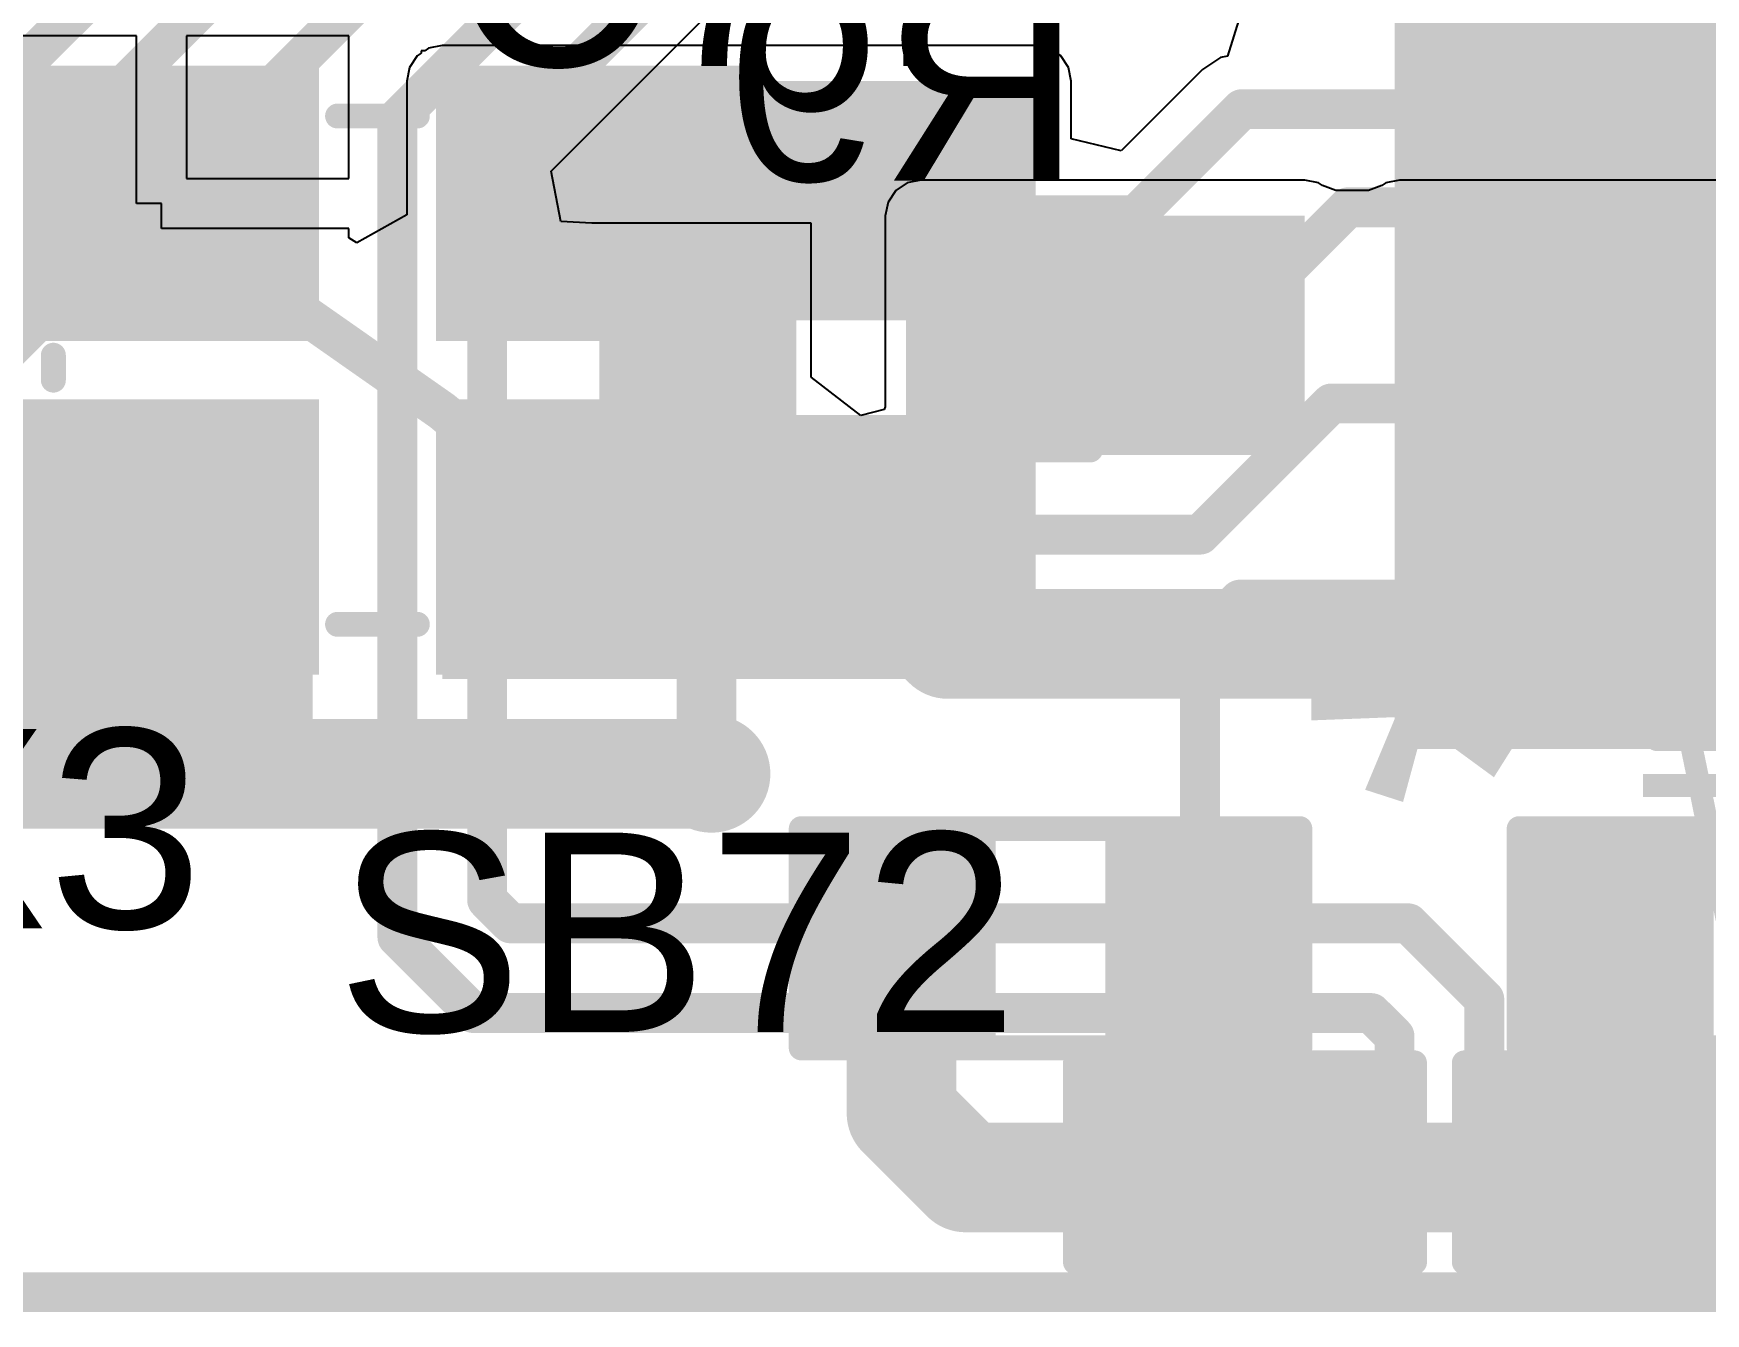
# Model space of a CAD drawing. Header units: millimetres. Extents: x -0.71 to 2.98, y -0.65 to 2.9.
# Drawn here: x 1.567 to 1.9024, y -0.0253 to 0.2316 of the extents above; entities that cross this region are included whole.
import ezdxf

# ---------------------------------------------------------------- set-up
doc = ezdxf.new("R2010")
doc.units = ezdxf.units.MM
doc.header["$MEASUREMENT"] = 0
for name, color, linetype in [('BottomLayer', 5, 'Continuous'), ('BottomOverlay', 54, 'Continuous'), ('BottomPaste', 16, 'Continuous'), ('BottomSolder', 6, 'Continuous'), ('Mechanical2', 216, 'Continuous'), ('TopLayer', 1, 'Continuous'), ('TopOverlay', 2, 'Continuous'), ('TopPaste', 8, 'Continuous'), ('TopSolder', 216, 'Continuous'), ('ViaHoleLayer', 16, 'Continuous')]:
    doc.layers.add(name, color=color, linetype=linetype)
doc.styles.add('Arial', font='', dxfattribs={"height": 0.2})
doc.styles.get('Arial').set_extended_font_data('Arial')

# ---------------------------------------------------------------- blocks, each defined once
blk = doc.blocks.new('CAP_0805_B_19')
at = {"layer": 'BottomLayer'}
for points in [[(-0.06, 0.03), (-0.02, 0.03), (-0.02, -0.03), (-0.06, -0.03)], [(0.02, 0.03), (0.06, 0.03), (0.06, -0.03), (0.02, -0.03)]]:
    blk.add_hatch(color=5, dxfattribs=at).paths.add_polyline_path(points)
at = {"layer": 'BottomPaste'}
for points in [[(-0.06, 0.03), (-0.02, 0.03), (-0.02, -0.03), (-0.06, -0.03)], [(0.02, 0.03), (0.06, 0.03), (0.06, -0.03), (0.02, -0.03)]]:
    blk.add_hatch(color=16, dxfattribs=at).paths.add_polyline_path(points)
at = {"layer": 'BottomSolder'}
for points in [[(-0.06276, 0.03276), (-0.01724, 0.03276), (-0.01724, -0.03276), (-0.06276, -0.03276)], [(0.01724, 0.03276), (0.06276, 0.03276), (0.06276, -0.03276), (0.01724, -0.03276)]]:
    blk.add_hatch(color=6, dxfattribs=at).paths.add_polyline_path(points)
at = {"layer": 'BottomOverlay', "const_width": 0.005}
for points in [[(-0.064, -0.034), (-0.064, 0.034)], [(-0.024, 0.034), (-0.064, 0.034)], [(0.064, 0.034), (0.024, 0.034)], [(0.064, -0.034), (0.064, 0.034)], [(-0.024, -0.034), (-0.064, -0.034)], [(0.064, -0.034), (0.024, -0.034)]]:
    blk.add_lwpolyline(points, dxfattribs=at)
at = {"layer": 'BottomOverlay', "const_width": 0.0025}
for points in [[(-0.06525, 0.034, 1), (-0.06275, 0.034, 1)], [(-0.06525, 0.034, 1), (-0.06275, 0.034, 1)], [(-0.02525, 0.034, 1), (-0.02275, 0.034, 1)], [(0.02275, 0.034, 1), (0.02525, 0.034, 1)], [(0.06275, 0.034, 1), (0.06525, 0.034, 1)], [(0.06275, 0.034, 1), (0.06525, 0.034, 1)], [(-0.06525, -0.034, 1), (-0.06275, -0.034, 1)], [(-0.06525, -0.034, 1), (-0.06275, -0.034, 1)], [(-0.02525, -0.034, 1), (-0.02275, -0.034, 1)], [(0.02275, -0.034, 1), (0.02525, -0.034, 1)], [(0.06275, -0.034, 1), (0.06525, -0.034, 1)], [(0.06275, -0.034, 1), (0.06525, -0.034, 1)]]:
    blk.add_lwpolyline(points, format="xyb", close=True, dxfattribs=at)
blk = doc.blocks.new('CAP_0805_B_20')
at = {"layer": 'BottomLayer'}
for points in [[(-0.06, 0.03), (-0.02, 0.03), (-0.02, -0.03), (-0.06, -0.03)], [(0.02, 0.03), (0.06, 0.03), (0.06, -0.03), (0.02, -0.03)]]:
    blk.add_hatch(color=5, dxfattribs=at).paths.add_polyline_path(points)
at = {"layer": 'BottomPaste'}
for points in [[(-0.06, 0.03), (-0.02, 0.03), (-0.02, -0.03), (-0.06, -0.03)], [(0.02, 0.03), (0.06, 0.03), (0.06, -0.03), (0.02, -0.03)]]:
    blk.add_hatch(color=16, dxfattribs=at).paths.add_polyline_path(points)
at = {"layer": 'BottomSolder'}
for points in [[(-0.06276, 0.03276), (-0.01724, 0.03276), (-0.01724, -0.03276), (-0.06276, -0.03276)], [(0.01724, 0.03276), (0.06276, 0.03276), (0.06276, -0.03276), (0.01724, -0.03276)]]:
    blk.add_hatch(color=6, dxfattribs=at).paths.add_polyline_path(points)
at = {"layer": 'BottomOverlay', "const_width": 0.005}
for points in [[(-0.064, -0.034), (-0.064, 0.034)], [(-0.024, 0.034), (-0.064, 0.034)], [(0.064, 0.034), (0.024, 0.034)], [(0.064, -0.034), (0.064, 0.034)], [(-0.024, -0.034), (-0.064, -0.034)], [(0.064, -0.034), (0.024, -0.034)]]:
    blk.add_lwpolyline(points, dxfattribs=at)
at = {"layer": 'BottomOverlay', "const_width": 0.0025}
for points in [[(-0.06525, 0.034, 1), (-0.06275, 0.034, 1)], [(-0.06525, 0.034, 1), (-0.06275, 0.034, 1)], [(-0.02525, 0.034, 1), (-0.02275, 0.034, 1)], [(0.02275, 0.034, 1), (0.02525, 0.034, 1)], [(0.06275, 0.034, 1), (0.06525, 0.034, 1)], [(0.06275, 0.034, 1), (0.06525, 0.034, 1)], [(-0.06525, -0.034, 1), (-0.06275, -0.034, 1)], [(-0.06525, -0.034, 1), (-0.06275, -0.034, 1)], [(-0.02525, -0.034, 1), (-0.02275, -0.034, 1)], [(0.02275, -0.034, 1), (0.02525, -0.034, 1)], [(0.06275, -0.034, 1), (0.06525, -0.034, 1)], [(0.06275, -0.034, 1), (0.06525, -0.034, 1)]]:
    blk.add_lwpolyline(points, format="xyb", close=True, dxfattribs=at)
blk = doc.blocks.new('S3224576121060_216')
at = {"layer": 'TopLayer'}
for points in [[(-0.07087, 0.05709), (-0.01575, 0.05709), (-0.01575, 0.00984), (-0.07087, 0.00984)], [(0.01575, 0.05709), (0.07087, 0.05709), (0.07087, 0.00984), (0.01575, 0.00984)], [(-0.07087, -0.00984), (-0.01575, -0.00984), (-0.01575, -0.05709), (-0.07087, -0.05709)], [(0.01575, -0.00984), (0.07087, -0.00984), (0.07087, -0.05709), (0.01575, -0.05709)]]:
    blk.add_hatch(color=1, dxfattribs=at).paths.add_polyline_path(points)
at = {"layer": 'TopPaste'}
for points in [[(-0.07087, 0.05709), (-0.01575, 0.05709), (-0.01575, 0.00984), (-0.07087, 0.00984)], [(0.01575, 0.05709), (0.07087, 0.05709), (0.07087, 0.00984), (0.01575, 0.00984)], [(-0.07087, -0.00984), (-0.01575, -0.00984), (-0.01575, -0.05709), (-0.07087, -0.05709)], [(0.01575, -0.00984), (0.07087, -0.00984), (0.07087, -0.05709), (0.01575, -0.05709)]]:
    blk.add_hatch(color=8, dxfattribs=at).paths.add_polyline_path(points)
at = {"layer": 'TopSolder'}
for points in [[(-0.07487, 0.06109), (-0.01175, 0.06109), (-0.01175, 0.00584), (-0.07487, 0.00584)], [(0.01175, 0.06109), (0.07487, 0.06109), (0.07487, 0.00584), (0.01175, 0.00584)], [(-0.07487, -0.00584), (-0.01175, -0.00584), (-0.01175, -0.06109), (-0.07487, -0.06109)], [(0.01175, -0.00584), (0.07487, -0.00584), (0.07487, -0.06109), (0.01175, -0.06109)]]:
    blk.add_hatch(color=216, dxfattribs=at).paths.add_polyline_path(points)
at = {"layer": 'TopOverlay', "const_width": 0.005}
for points in [[(-0.008, 0.051), (0.008, 0.051)], [(-0.065, -0.002), (-0.065, 0.003)], [(0.065, -0.002), (0.065, 0.003)], [(-0.008, -0.051), (0.008, -0.051)]]:
    blk.add_lwpolyline(points, dxfattribs=at)
at = {"layer": 'TopOverlay'}
for points, const_width in [([(-0.00925, 0.051, 1), (-0.00675, 0.051, 1)], 0.0025), ([(0.00675, 0.051, 1), (0.00925, 0.051, 1)], 0.0025), ([(-0.06625, 0.003, 1), (-0.06375, 0.003, 1)], 0.0025), ([(0.06375, 0.003, 1), (0.06625, 0.003, 1)], 0.0025), ([(-0.06625, -0.002, 1), (-0.06375, -0.002, 1)], 0.0025), ([(0.06375, -0.002, 1), (0.06625, -0.002, 1)], 0.0025), ([(-0.078, -0.042, 1), (-0.086, -0.042, 1)], 0.005), ([(-0.08725, -0.042, 1), (-0.08475, -0.042, 1)], 0.0025), ([(-0.07925, -0.042, 1), (-0.07675, -0.042, 1)], 0.0025), ([(-0.00925, -0.051, 1), (-0.00675, -0.051, 1)], 0.0025), ([(0.00675, -0.051, 1), (0.00925, -0.051, 1)], 0.0025)]:
    blk.add_lwpolyline(points, format="xyb", close=True, dxfattribs=dict(at, const_width=const_width))
blk = doc.blocks.new('R__0603_B_221')
at = {"layer": 'BottomLayer'}
for points in [[(-0.045, -0.0175), (-0.045, 0.0175), (-0.015, 0.0175), (-0.015, -0.0175)], [(0.015, -0.0175), (0.015, 0.0175), (0.045, 0.0175), (0.045, -0.0175)]]:
    blk.add_hatch(color=5, dxfattribs=at).paths.add_polyline_path(points)
at = {"layer": 'BottomPaste'}
for points in [[(-0.045, -0.0175), (-0.045, 0.0175), (-0.015, 0.0175), (-0.015, -0.0175)], [(0.015, -0.0175), (0.015, 0.0175), (0.045, 0.0175), (0.045, -0.0175)]]:
    blk.add_hatch(color=16, dxfattribs=at).paths.add_polyline_path(points)
at = {"layer": 'BottomSolder'}
for points in [[(-0.049, -0.0215), (-0.049, 0.0215), (-0.011, 0.0215), (-0.011, -0.0215)], [(0.011, -0.0215), (0.011, 0.0215), (0.049, 0.0215), (0.049, -0.0215)]]:
    blk.add_hatch(color=6, dxfattribs=at).paths.add_polyline_path(points)
at = {"layer": 'BottomOverlay', "const_width": 0.005}
for points in [[(-0.048, -0.021), (-0.048, 0.021)], [(-0.048, 0.021), (0.048, 0.021)], [(0.048, -0.021), (0.048, 0.021)], [(-0.048, -0.021), (0.048, -0.021)]]:
    blk.add_lwpolyline(points, dxfattribs=at)
at = {"layer": 'BottomOverlay', "const_width": 0.0025}
for points in [[(-0.04925, 0.021, 1), (-0.04675, 0.021, 1)], [(-0.04925, 0.021, 1), (-0.04675, 0.021, 1)], [(0.04675, 0.021, 1), (0.04925, 0.021, 1)], [(0.04675, 0.021, 1), (0.04925, 0.021, 1)], [(-0.04925, -0.021, 1), (-0.04675, -0.021, 1)], [(-0.04925, -0.021, 1), (-0.04675, -0.021, 1)], [(0.04675, -0.021, 1), (0.04925, -0.021, 1)], [(0.04675, -0.021, 1), (0.04925, -0.021, 1)]]:
    blk.add_lwpolyline(points, format="xyb", close=True, dxfattribs=at)
blk = doc.blocks.new('SOLDER_BRIDGE_242')
at = {"layer": 'TopLayer'}
for points in [[(-0.045, -0.0175), (-0.045, 0.0175), (-0.015, 0.0175), (-0.015, -0.0175)], [(0.015, -0.0175), (0.015, 0.0175), (0.045, 0.0175), (0.045, -0.0175)]]:
    blk.add_hatch(color=1, dxfattribs=at).paths.add_polyline_path(points)
at = {"layer": 'TopPaste'}
for points in [[(-0.045, -0.0175), (-0.045, 0.0175), (-0.015, 0.0175), (-0.015, -0.0175)], [(0.015, -0.0175), (0.015, 0.0175), (0.045, 0.0175), (0.045, -0.0175)]]:
    blk.add_hatch(color=8, dxfattribs=at).paths.add_polyline_path(points)
at = {"layer": 'TopSolder'}
for points in [[(-0.049, -0.0215), (-0.049, 0.0215), (-0.011, 0.0215), (-0.011, -0.0215)], [(0.011, -0.0215), (0.011, 0.0215), (0.049, 0.0215), (0.049, -0.0215)]]:
    blk.add_hatch(color=216, dxfattribs=at).paths.add_polyline_path(points)
at = {"layer": 'TopOverlay', "const_width": 0.005}
for points in [[(-0.05, -0.022), (-0.05, 0.022)], [(-0.05, 0.022), (0.05, 0.022)], [(0.05, -0.022), (0.05, 0.022)], [(-0.05, -0.022), (0.05, -0.022)]]:
    blk.add_lwpolyline(points, dxfattribs=at)
at = {"layer": 'TopOverlay', "const_width": 0.0025}
for points in [[(-0.05125, 0.022, 1), (-0.04875, 0.022, 1)], [(-0.05125, 0.022, 1), (-0.04875, 0.022, 1)], [(0.04875, 0.022, 1), (0.05125, 0.022, 1)], [(0.04875, 0.022, 1), (0.05125, 0.022, 1)], [(-0.05125, -0.022, 1), (-0.04875, -0.022, 1)], [(-0.05125, -0.022, 1), (-0.04875, -0.022, 1)], [(0.04875, -0.022, 1), (0.05125, -0.022, 1)], [(0.04875, -0.022, 1), (0.05125, -0.022, 1)]]:
    blk.add_lwpolyline(points, format="xyb", close=True, dxfattribs=at)
blk = doc.blocks.new('SOLDER_BRIDGE_243')
at = {"layer": 'TopLayer'}
for points in [[(-0.045, -0.0175), (-0.045, 0.0175), (-0.015, 0.0175), (-0.015, -0.0175)], [(0.015, -0.0175), (0.015, 0.0175), (0.045, 0.0175), (0.045, -0.0175)]]:
    blk.add_hatch(color=1, dxfattribs=at).paths.add_polyline_path(points)
at = {"layer": 'TopPaste'}
for points in [[(-0.045, -0.0175), (-0.045, 0.0175), (-0.015, 0.0175), (-0.015, -0.0175)], [(0.015, -0.0175), (0.015, 0.0175), (0.045, 0.0175), (0.045, -0.0175)]]:
    blk.add_hatch(color=8, dxfattribs=at).paths.add_polyline_path(points)
at = {"layer": 'TopSolder'}
for points in [[(-0.049, -0.0215), (-0.049, 0.0215), (-0.011, 0.0215), (-0.011, -0.0215)], [(0.011, -0.0215), (0.011, 0.0215), (0.049, 0.0215), (0.049, -0.0215)]]:
    blk.add_hatch(color=216, dxfattribs=at).paths.add_polyline_path(points)
at = {"layer": 'TopOverlay', "const_width": 0.005}
for points in [[(-0.05, -0.022), (-0.05, 0.022)], [(-0.05, 0.022), (0.05, 0.022)], [(0.05, -0.022), (0.05, 0.022)], [(-0.05, -0.022), (0.05, -0.022)]]:
    blk.add_lwpolyline(points, dxfattribs=at)
at = {"layer": 'TopOverlay', "const_width": 0.0025}
for points in [[(-0.05125, 0.022, 1), (-0.04875, 0.022, 1)], [(-0.05125, 0.022, 1), (-0.04875, 0.022, 1)], [(0.04875, 0.022, 1), (0.05125, 0.022, 1)], [(0.04875, 0.022, 1), (0.05125, 0.022, 1)], [(-0.05125, -0.022, 1), (-0.04875, -0.022, 1)], [(-0.05125, -0.022, 1), (-0.04875, -0.022, 1)], [(0.04875, -0.022, 1), (0.05125, -0.022, 1)], [(0.04875, -0.022, 1), (0.05125, -0.022, 1)]]:
    blk.add_lwpolyline(points, format="xyb", close=True, dxfattribs=at)
blk = doc.blocks.new('PCM1865DBTR_249')
at = {"layer": 'TopLayer'}
for points in [[(-0.1437, 0.1437), (-0.08465, 0.1437), (-0.08465, 0.13189), (-0.1437, 0.13189)], [(0.1437, 0.13189), (0.08465, 0.13189), (0.08465, 0.1437), (0.1437, 0.1437)], [(-0.1437, 0.12402), (-0.08465, 0.12402), (-0.08465, 0.1122), (-0.1437, 0.1122)], [(0.1437, 0.1122), (0.08465, 0.1122), (0.08465, 0.12402), (0.1437, 0.12402)], [(-0.1437, 0.10433), (-0.08465, 0.10433), (-0.08465, 0.09252), (-0.1437, 0.09252)], [(0.1437, 0.09252), (0.08465, 0.09252), (0.08465, 0.10433), (0.1437, 0.10433)], [(-0.1437, 0.08465), (-0.08465, 0.08465), (-0.08465, 0.07283), (-0.1437, 0.07283)], [(0.1437, 0.07283), (0.08465, 0.07283), (0.08465, 0.08465), (0.1437, 0.08465)], [(-0.1437, 0.06496), (-0.08465, 0.06496), (-0.08465, 0.05315), (-0.1437, 0.05315)], [(0.1437, 0.05315), (0.08465, 0.05315), (0.08465, 0.06496), (0.1437, 0.06496)], [(-0.1437, 0.04528), (-0.08465, 0.04528), (-0.08465, 0.03346), (-0.1437, 0.03346)], [(0.1437, 0.03346), (0.08465, 0.03346), (0.08465, 0.04528), (0.1437, 0.04528)], [(-0.1437, 0.02559), (-0.08465, 0.02559), (-0.08465, 0.01378), (-0.1437, 0.01378)], [(0.1437, 0.01378), (0.08465, 0.01378), (0.08465, 0.02559), (0.1437, 0.02559)], [(-0.1437, 0.00591), (-0.08465, 0.00591), (-0.08465, -0.00591), (-0.1437, -0.00591)], [(0.1437, -0.00591), (0.08465, -0.00591), (0.08465, 0.00591), (0.1437, 0.00591)], [(-0.1437, -0.01378), (-0.08465, -0.01378), (-0.08465, -0.02559), (-0.1437, -0.02559)], [(0.1437, -0.02559), (0.08465, -0.02559), (0.08465, -0.01378), (0.1437, -0.01378)], [(-0.1437, -0.03346), (-0.08465, -0.03346), (-0.08465, -0.04528), (-0.1437, -0.04528)], [(0.1437, -0.04528), (0.08465, -0.04528), (0.08465, -0.03346), (0.1437, -0.03346)], [(-0.1437, -0.05315), (-0.08465, -0.05315), (-0.08465, -0.06496), (-0.1437, -0.06496)], [(0.1437, -0.06496), (0.08465, -0.06496), (0.08465, -0.05315), (0.1437, -0.05315)], [(-0.1437, -0.07283), (-0.08465, -0.07283), (-0.08465, -0.08465), (-0.1437, -0.08465)], [(0.1437, -0.08465), (0.08465, -0.08465), (0.08465, -0.07283), (0.1437, -0.07283)], [(-0.1437, -0.09252), (-0.08465, -0.09252), (-0.08465, -0.10433), (-0.1437, -0.10433)], [(0.1437, -0.10433), (0.08465, -0.10433), (0.08465, -0.09252), (0.1437, -0.09252)], [(-0.1437, -0.1122), (-0.08465, -0.1122), (-0.08465, -0.12402), (-0.1437, -0.12402)], [(0.1437, -0.12402), (0.08465, -0.12402), (0.08465, -0.1122), (0.1437, -0.1122)], [(-0.08465, -0.1437), (-0.1437, -0.1437), (-0.1437, -0.13189), (-0.08465, -0.13189)], [(0.1437, -0.1437), (0.08465, -0.1437), (0.08465, -0.13189), (0.1437, -0.13189)]]:
    blk.add_hatch(color=1, dxfattribs=at).paths.add_polyline_path(points)
at = {"layer": 'TopPaste'}
for points in [[(-0.1437, 0.1437), (-0.08465, 0.1437), (-0.08465, 0.13189), (-0.1437, 0.13189)], [(0.1437, 0.13189), (0.08465, 0.13189), (0.08465, 0.1437), (0.1437, 0.1437)], [(-0.1437, 0.12402), (-0.08465, 0.12402), (-0.08465, 0.1122), (-0.1437, 0.1122)], [(0.1437, 0.1122), (0.08465, 0.1122), (0.08465, 0.12402), (0.1437, 0.12402)], [(-0.1437, 0.10433), (-0.08465, 0.10433), (-0.08465, 0.09252), (-0.1437, 0.09252)], [(0.1437, 0.09252), (0.08465, 0.09252), (0.08465, 0.10433), (0.1437, 0.10433)], [(-0.1437, 0.08465), (-0.08465, 0.08465), (-0.08465, 0.07283), (-0.1437, 0.07283)], [(0.1437, 0.07283), (0.08465, 0.07283), (0.08465, 0.08465), (0.1437, 0.08465)], [(-0.1437, 0.06496), (-0.08465, 0.06496), (-0.08465, 0.05315), (-0.1437, 0.05315)], [(0.1437, 0.05315), (0.08465, 0.05315), (0.08465, 0.06496), (0.1437, 0.06496)], [(-0.1437, 0.04528), (-0.08465, 0.04528), (-0.08465, 0.03346), (-0.1437, 0.03346)], [(0.1437, 0.03346), (0.08465, 0.03346), (0.08465, 0.04528), (0.1437, 0.04528)], [(-0.1437, 0.02559), (-0.08465, 0.02559), (-0.08465, 0.01378), (-0.1437, 0.01378)], [(0.1437, 0.01378), (0.08465, 0.01378), (0.08465, 0.02559), (0.1437, 0.02559)], [(-0.1437, 0.00591), (-0.08465, 0.00591), (-0.08465, -0.00591), (-0.1437, -0.00591)], [(0.1437, -0.00591), (0.08465, -0.00591), (0.08465, 0.00591), (0.1437, 0.00591)], [(-0.1437, -0.01378), (-0.08465, -0.01378), (-0.08465, -0.02559), (-0.1437, -0.02559)], [(0.1437, -0.02559), (0.08465, -0.02559), (0.08465, -0.01378), (0.1437, -0.01378)], [(-0.1437, -0.03346), (-0.08465, -0.03346), (-0.08465, -0.04528), (-0.1437, -0.04528)], [(0.1437, -0.04528), (0.08465, -0.04528), (0.08465, -0.03346), (0.1437, -0.03346)], [(-0.1437, -0.05315), (-0.08465, -0.05315), (-0.08465, -0.06496), (-0.1437, -0.06496)], [(0.1437, -0.06496), (0.08465, -0.06496), (0.08465, -0.05315), (0.1437, -0.05315)], [(-0.1437, -0.07283), (-0.08465, -0.07283), (-0.08465, -0.08465), (-0.1437, -0.08465)], [(0.1437, -0.08465), (0.08465, -0.08465), (0.08465, -0.07283), (0.1437, -0.07283)], [(-0.1437, -0.09252), (-0.08465, -0.09252), (-0.08465, -0.10433), (-0.1437, -0.10433)], [(0.1437, -0.10433), (0.08465, -0.10433), (0.08465, -0.09252), (0.1437, -0.09252)], [(-0.1437, -0.1122), (-0.08465, -0.1122), (-0.08465, -0.12402), (-0.1437, -0.12402)], [(0.1437, -0.12402), (0.08465, -0.12402), (0.08465, -0.1122), (0.1437, -0.1122)], [(-0.08465, -0.1437), (-0.1437, -0.1437), (-0.1437, -0.13189), (-0.08465, -0.13189)], [(0.1437, -0.1437), (0.08465, -0.1437), (0.08465, -0.13189), (0.1437, -0.13189)]]:
    blk.add_hatch(color=8, dxfattribs=at).paths.add_polyline_path(points)
at = {"layer": 'TopSolder'}
for points in [[(-0.1477, 0.1477), (-0.08065, 0.1477), (-0.08065, 0.12789), (-0.1477, 0.12789)], [(0.1477, 0.12789), (0.08065, 0.12789), (0.08065, 0.1477), (0.1477, 0.1477)], [(-0.1477, 0.12802), (-0.08065, 0.12802), (-0.08065, 0.1082), (-0.1477, 0.1082)], [(0.1477, 0.1082), (0.08065, 0.1082), (0.08065, 0.12802), (0.1477, 0.12802)], [(-0.1477, 0.10833), (-0.08065, 0.10833), (-0.08065, 0.08852), (-0.1477, 0.08852)], [(0.1477, 0.08852), (0.08065, 0.08852), (0.08065, 0.10833), (0.1477, 0.10833)], [(-0.1477, 0.08865), (-0.08065, 0.08865), (-0.08065, 0.06883), (-0.1477, 0.06883)], [(0.1477, 0.06883), (0.08065, 0.06883), (0.08065, 0.08865), (0.1477, 0.08865)], [(-0.1477, 0.06896), (-0.08065, 0.06896), (-0.08065, 0.04915), (-0.1477, 0.04915)], [(0.1477, 0.04915), (0.08065, 0.04915), (0.08065, 0.06896), (0.1477, 0.06896)], [(-0.1477, 0.04928), (-0.08065, 0.04928), (-0.08065, 0.02946), (-0.1477, 0.02946)], [(0.1477, 0.02946), (0.08065, 0.02946), (0.08065, 0.04928), (0.1477, 0.04928)], [(-0.1477, 0.02959), (-0.08065, 0.02959), (-0.08065, 0.00978), (-0.1477, 0.00978)], [(0.1477, 0.00978), (0.08065, 0.00978), (0.08065, 0.02959), (0.1477, 0.02959)], [(-0.1477, 0.00991), (-0.08065, 0.00991), (-0.08065, -0.00991), (-0.1477, -0.00991)], [(0.1477, -0.00991), (0.08065, -0.00991), (0.08065, 0.00991), (0.1477, 0.00991)], [(-0.1477, -0.00978), (-0.08065, -0.00978), (-0.08065, -0.02959), (-0.1477, -0.02959)], [(0.1477, -0.02959), (0.08065, -0.02959), (0.08065, -0.00978), (0.1477, -0.00978)], [(-0.1477, -0.02946), (-0.08065, -0.02946), (-0.08065, -0.04928), (-0.1477, -0.04928)], [(0.1477, -0.04928), (0.08065, -0.04928), (0.08065, -0.02946), (0.1477, -0.02946)], [(-0.1477, -0.04915), (-0.08065, -0.04915), (-0.08065, -0.06896), (-0.1477, -0.06896)], [(0.1477, -0.06896), (0.08065, -0.06896), (0.08065, -0.04915), (0.1477, -0.04915)], [(-0.1477, -0.06883), (-0.08065, -0.06883), (-0.08065, -0.08865), (-0.1477, -0.08865)], [(0.1477, -0.08865), (0.08065, -0.08865), (0.08065, -0.06883), (0.1477, -0.06883)], [(-0.1477, -0.08852), (-0.08065, -0.08852), (-0.08065, -0.10833), (-0.1477, -0.10833)], [(0.1477, -0.10833), (0.08065, -0.10833), (0.08065, -0.08852), (0.1477, -0.08852)], [(-0.1477, -0.1082), (-0.08065, -0.1082), (-0.08065, -0.12802), (-0.1477, -0.12802)], [(0.1477, -0.12802), (0.08065, -0.12802), (0.08065, -0.1082), (0.1477, -0.1082)], [(-0.08065, -0.1477), (-0.1477, -0.1477), (-0.1477, -0.12789), (-0.08065, -0.12789)], [(0.1477, -0.1477), (0.08065, -0.1477), (0.08065, -0.12789), (0.1477, -0.12789)]]:
    blk.add_hatch(color=216, dxfattribs=at).paths.add_polyline_path(points)
at = {"layer": 'TopOverlay', "const_width": 0.005}
for points in [[(-0.08, 0.155), (0.078, 0.155)], [(-0.08, -0.155), (0.078, -0.155)]]:
    blk.add_lwpolyline(points, dxfattribs=at)
at = {"layer": 'TopOverlay'}
for points, const_width in [([(-0.08125, 0.155, 1), (-0.07875, 0.155, 1)], 0.0025), ([(0.07675, 0.155, 1), (0.07925, 0.155, 1)], 0.0025), ([(-0.15257, 0.1428, 1), (-0.15978, 0.1428, 1)], 0.01), ([(-0.16228, 0.1428, 1), (-0.15728, 0.1428, 1)], 0.005), ([(-0.15507, 0.1428, 1), (-0.15007, 0.1428, 1)], 0.005), ([(-0.08125, -0.155, 1), (-0.07875, -0.155, 1)], 0.0025), ([(0.07675, -0.155, 1), (0.07925, -0.155, 1)], 0.0025)]:
    blk.add_lwpolyline(points, format="xyb", close=True, dxfattribs=dict(at, const_width=const_width))
blk = doc.blocks.new('C___0603_293')
at = {"layer": 'TopLayer'}
for points in [[(-0.015, 0.0175), (-0.015, -0.0175), (-0.045, -0.0175), (-0.045, 0.0175)], [(0.045, 0.0175), (0.045, -0.0175), (0.015, -0.0175), (0.015, 0.0175)]]:
    blk.add_hatch(color=1, dxfattribs=at).paths.add_polyline_path(points)
at = {"layer": 'TopPaste'}
for points in [[(-0.015, 0.0175), (-0.015, -0.0175), (-0.045, -0.0175), (-0.045, 0.0175)], [(0.045, 0.0175), (0.045, -0.0175), (0.015, -0.0175), (0.015, 0.0175)]]:
    blk.add_hatch(color=8, dxfattribs=at).paths.add_polyline_path(points)
at = {"layer": 'TopSolder'}
for points in [[(-0.01264, 0.01986), (-0.01264, -0.01986), (-0.04736, -0.01986), (-0.04736, 0.01986)], [(0.04736, 0.01986), (0.04736, -0.01986), (0.01264, -0.01986), (0.01264, 0.01986)]]:
    blk.add_hatch(color=216, dxfattribs=at).paths.add_polyline_path(points)
at = {"layer": 'TopOverlay', "const_width": 0.005}
for points in [[(-0.049, 0.021), (-0.018, 0.021)], [(-0.049, 0.021), (-0.049, -0.021)], [(0.018, 0.021), (0.049, 0.021)], [(0.049, 0.021), (0.049, -0.021)], [(-0.049, -0.021), (-0.018, -0.021)], [(0.018, -0.021), (0.049, -0.021)]]:
    blk.add_lwpolyline(points, dxfattribs=at)
at = {"layer": 'TopOverlay', "const_width": 0.0025}
for points in [[(-0.05025, 0.021, 1), (-0.04775, 0.021, 1)], [(-0.05025, 0.021, 1), (-0.04775, 0.021, 1)], [(-0.01925, 0.021, 1), (-0.01675, 0.021, 1)], [(0.01675, 0.021, 1), (0.01925, 0.021, 1)], [(0.04775, 0.021, 1), (0.05025, 0.021, 1)], [(0.04775, 0.021, 1), (0.05025, 0.021, 1)], [(-0.05025, -0.021, 1), (-0.04775, -0.021, 1)], [(-0.05025, -0.021, 1), (-0.04775, -0.021, 1)], [(-0.01925, -0.021, 1), (-0.01675, -0.021, 1)], [(0.01675, -0.021, 1), (0.01925, -0.021, 1)], [(0.04775, -0.021, 1), (0.05025, -0.021, 1)], [(0.04775, -0.021, 1), (0.05025, -0.021, 1)]]:
    blk.add_lwpolyline(points, format="xyb", close=True, dxfattribs=at)
blk = doc.blocks.new('CAP_0603_B_296')
at = {"layer": 'BottomLayer'}
for points in [[(-0.045, -0.0175), (-0.045, 0.0175), (-0.015, 0.0175), (-0.015, -0.0175)], [(0.015, -0.0175), (0.015, 0.0175), (0.045, 0.0175), (0.045, -0.0175)]]:
    blk.add_hatch(color=5, dxfattribs=at).paths.add_polyline_path(points)
at = {"layer": 'BottomPaste'}
for points in [[(-0.045, -0.0175), (-0.045, 0.0175), (-0.015, 0.0175), (-0.015, -0.0175)], [(0.015, -0.0175), (0.015, 0.0175), (0.045, 0.0175), (0.045, -0.0175)]]:
    blk.add_hatch(color=16, dxfattribs=at).paths.add_polyline_path(points)
at = {"layer": 'BottomSolder'}
for points in [[(-0.04736, -0.01986), (-0.04736, 0.01986), (-0.01264, 0.01986), (-0.01264, -0.01986)], [(0.01264, -0.01986), (0.01264, 0.01986), (0.04736, 0.01986), (0.04736, -0.01986)]]:
    blk.add_hatch(color=6, dxfattribs=at).paths.add_polyline_path(points)
at = {"layer": 'BottomOverlay', "const_width": 0.005}
for points in [[(-0.049, 0.021), (-0.049, -0.021)], [(-0.049, 0.021), (-0.018, 0.021)], [(0.018, 0.021), (0.049, 0.021)], [(0.049, 0.021), (0.049, -0.021)], [(-0.049, -0.021), (-0.018, -0.021)], [(0.018, -0.021), (0.049, -0.021)]]:
    blk.add_lwpolyline(points, dxfattribs=at)
at = {"layer": 'BottomOverlay', "const_width": 0.0025}
for points in [[(-0.05025, 0.021, 1), (-0.04775, 0.021, 1)], [(-0.05025, 0.021, 1), (-0.04775, 0.021, 1)], [(-0.01925, 0.021, 1), (-0.01675, 0.021, 1)], [(0.01675, 0.021, 1), (0.01925, 0.021, 1)], [(0.04775, 0.021, 1), (0.05025, 0.021, 1)], [(0.04775, 0.021, 1), (0.05025, 0.021, 1)], [(-0.05025, -0.021, 1), (-0.04775, -0.021, 1)], [(-0.05025, -0.021, 1), (-0.04775, -0.021, 1)], [(-0.01925, -0.021, 1), (-0.01675, -0.021, 1)], [(0.01675, -0.021, 1), (0.01925, -0.021, 1)], [(0.04775, -0.021, 1), (0.05025, -0.021, 1)], [(0.04775, -0.021, 1), (0.05025, -0.021, 1)]]:
    blk.add_lwpolyline(points, format="xyb", close=True, dxfattribs=at)
blk = doc.blocks.new('CAP_0402_B_297')
at = {"layer": 'BottomLayer'}
for points in [[(-0.0095, 0.0125), (-0.0095, -0.0125), (-0.0275, -0.0125), (-0.0275, 0.0125)], [(0.0275, 0.0125), (0.0275, -0.0125), (0.0095, -0.0125), (0.0095, 0.0125)]]:
    blk.add_hatch(color=5, dxfattribs=at).paths.add_polyline_path(points)
at = {"layer": 'BottomPaste'}
for points in [[(-0.0095, 0.0125), (-0.0095, -0.0125), (-0.0275, -0.0125), (-0.0275, 0.0125)], [(0.0275, 0.0125), (0.0275, -0.0125), (0.0095, -0.0125), (0.0095, 0.0125)]]:
    blk.add_hatch(color=16, dxfattribs=at).paths.add_polyline_path(points)
at = {"layer": 'BottomSolder'}
for points in [[(-0.00714, 0.01486), (-0.00714, -0.01486), (-0.02986, -0.01486), (-0.02986, 0.01486)], [(0.02986, 0.01486), (0.02986, -0.01486), (0.00714, -0.01486), (0.00714, 0.01486)]]:
    blk.add_hatch(color=6, dxfattribs=at).paths.add_polyline_path(points)
at = {"layer": 'BottomOverlay', "const_width": 0.005}
for points in [[(-0.031, 0.016), (-0.031, -0.016)], [(-0.031, 0.016), (-0.011, 0.016)], [(0.011, 0.016), (0.031, 0.016)], [(0.031, 0.016), (0.031, -0.016)], [(-0.031, -0.016), (-0.011, -0.016)], [(0.011, -0.016), (0.031, -0.016)]]:
    blk.add_lwpolyline(points, dxfattribs=at)
at = {"layer": 'BottomOverlay', "const_width": 0.0025}
for points in [[(-0.03225, 0.016, 1), (-0.02975, 0.016, 1)], [(-0.03225, 0.016, 1), (-0.02975, 0.016, 1)], [(-0.01225, 0.016, 1), (-0.00975, 0.016, 1)], [(0.00975, 0.016, 1), (0.01225, 0.016, 1)], [(0.02975, 0.016, 1), (0.03225, 0.016, 1)], [(0.02975, 0.016, 1), (0.03225, 0.016, 1)], [(-0.03225, -0.016, 1), (-0.02975, -0.016, 1)], [(-0.03225, -0.016, 1), (-0.02975, -0.016, 1)], [(-0.01225, -0.016, 1), (-0.00975, -0.016, 1)], [(0.00975, -0.016, 1), (0.01225, -0.016, 1)], [(0.02975, -0.016, 1), (0.03225, -0.016, 1)], [(0.02975, -0.016, 1), (0.03225, -0.016, 1)]]:
    blk.add_lwpolyline(points, format="xyb", close=True, dxfattribs=at)

msp = doc.modelspace()

# ---------------------------------------------------------------- hatches: boundary and pattern name
at = {"layer": 'BottomLayer'}
for points in [[(1.745, 0.147), (1.822, 0.147), (1.822, 0.195), (1.745, 0.195)], [(1.841, 0.148), (1.944, 0.148), (1.944, 0.195), (1.841, 0.195)], [(1.841, 0.088), (1.944, 0.088), (1.944, 0.135), (1.841, 0.135)]]:
    msp.add_hatch(color=5, dxfattribs=at).paths.add_polyline_path(points)
h = msp.add_hatch(color=5, dxfattribs=at)
edge = h.paths.add_edge_path()
edge.add_arc((1.803, 0.169), 0.01181, 0, 360)
h = msp.add_hatch(color=5, dxfattribs=at)
edge = h.paths.add_edge_path()
edge.add_arc((1.734, 0.125), 0.01181, 0, 360)
h = msp.add_hatch(color=5, dxfattribs=at)
edge = h.paths.add_edge_path()
edge.add_arc((1.703, 0.083), 0.01181, 0, 360)
at = {"layer": 'BottomSolder'}
h = msp.add_hatch(color=6, dxfattribs=at)
edge = h.paths.add_edge_path()
edge.add_arc((1.803, 0.169), 0.00791, 0, 360)
h = msp.add_hatch(color=6, dxfattribs=at)
edge = h.paths.add_edge_path()
edge.add_arc((1.734, 0.125), 0.00791, 0, 360)
h = msp.add_hatch(color=6, dxfattribs=at)
edge = h.paths.add_edge_path()
edge.add_arc((1.703, 0.083), 0.00791, 0, 360)
at = {"layer": 'TopLayer'}
for points in [[(1.623, 0.22193), (1.49369, 0.22193), (1.49369, 0.174), (1.623, 0.174)], [(1.649, 0.174), (1.768, 0.174), (1.768, 0.222), (1.649, 0.222)], [(1.623, 0.155), (1.49369, 0.155), (1.49369, 0.072), (1.623, 0.072)], [(1.649, 0.102), (1.768, 0.102), (1.768, 0.155), (1.649, 0.155)]]:
    msp.add_hatch(color=1, dxfattribs=at).paths.add_polyline_path(points)
h = msp.add_hatch(color=1, dxfattribs=at)
edge = h.paths.add_edge_path()
edge.add_arc((1.803, 0.169), 0.01181, 0, 360)
h = msp.add_hatch(color=1, dxfattribs=at)
edge = h.paths.add_edge_path()
edge.add_arc((1.734, 0.125), 0.01181, 0, 360)
h = msp.add_hatch(color=1, dxfattribs=at)
edge = h.paths.add_edge_path()
edge.add_arc((1.703, 0.083), 0.01181, 0, 360)
at = {"layer": 'TopSolder'}
h = msp.add_hatch(color=216, dxfattribs=at)
edge = h.paths.add_edge_path()
edge.add_arc((1.803, 0.169), 0.00791, 0, 360)
h = msp.add_hatch(color=216, dxfattribs=at)
edge = h.paths.add_edge_path()
edge.add_arc((1.734, 0.125), 0.00791, 0, 360)
h = msp.add_hatch(color=216, dxfattribs=at)
edge = h.paths.add_edge_path()
edge.add_arc((1.703, 0.083), 0.00791, 0, 360)
at = {"layer": 'ViaHoleLayer'}
h = msp.add_hatch(color=16, dxfattribs=at)
edge = h.paths.add_edge_path()
edge.add_arc((1.803, 0.169), 0.00591, 0, 360)
h = msp.add_hatch(color=16, dxfattribs=at)
edge = h.paths.add_edge_path()
edge.add_arc((1.734, 0.125), 0.00591, 0, 360)
h = msp.add_hatch(color=16, dxfattribs=at)
edge = h.paths.add_edge_path()
edge.add_arc((1.703, 0.083), 0.00591, 0, 360)

# ---------------------------------------------------------------- linework, layer by layer
at = {"layer": 'BottomLayer'}
for p, q in [((1.67081, 0.20395), (1.86014, 0.39327)), ((1.67278, 0.19383), (1.67081, 0.20395)), ((1.74227, 0.20159), (1.73995, 0.20005)), ((1.745, 0.20214), (1.74227, 0.20159)), ((1.822, 0.20214), (1.745, 0.20214)), ((1.82473, 0.20159), (1.822, 0.20214)), ((1.82552, 0.20107), (1.82473, 0.20159)), ((1.83827, 0.20159), (1.83748, 0.20107)), ((1.841, 0.20214), (1.83827, 0.20159)), ((1.944, 0.20214), (1.841, 0.20214)), ((1.73995, 0.20005), (1.73841, 0.19773)), ((1.82824, 0.20005), (1.82552, 0.20107)), ((1.83476, 0.20005), (1.82824, 0.20005)), ((1.83748, 0.20107), (1.83476, 0.20005)), ((1.73841, 0.19773), (1.73786, 0.195)), ((1.73786, 0.195), (1.73786, 0.15667)), ((1.679, 0.1935), (1.67278, 0.19383)), ((1.723, 0.1935), (1.679, 0.1935)), ((1.679, 0.1935), (1.679, 0.1935)), ((1.723, 0.16263), (1.723, 0.1935)), ((1.73296, 0.15491), (1.723, 0.16263)), ((1.73764, 0.15613), (1.73296, 0.15491)), ((1.73786, 0.15667), (1.73764, 0.15613))]:
    msp.add_line(p, q, dxfattribs=at)
for points, const_width in [([(1.30001, -0.03968), (1.862, 0.52231)], 0.008), ([(1.64, 0.21446), (1.94531, 0.51977)], 0.008), ([(1.291, -0.073), (1.88267, 0.51867)], 0.008), ([(1.437, 0.043), (1.90363, 0.50963)], 0.008), ([(1.658, 0.207), (1.96331, 0.51231)], 0.008), ([(1.64, 0.05023), (1.64, 0.21446)], 0.008), ([(1.658, 0.05769), (1.658, 0.207)], 0.008), ([(1.701, 0.169), (1.702, 0.168)], 0.012), ([(1.702, 0.084), (1.702, 0.168)], 0.012), ([(1.734, 0.125), (1.73444, 0.125)], 0.022), ([(1.73444, 0.125), (1.75038, 0.10906)], 0.022), ([(1.75038, 0.10906), (1.91369, 0.10906)], 0.022), ([(1.702, 0.084), (1.703, 0.083)], 0.012), ([(1.658, 0.05769), (1.66269, 0.053)], 0.008), ([(1.64, 0.05023), (1.65523, 0.035)], 0.008), ([(1.66269, 0.053), (1.84277, 0.053)], 0.008), ([(1.84277, 0.053), (1.858, 0.03777)], 0.008), ([(1.858, 0.021), (1.858, 0.03777)], 0.008), ([(1.65523, 0.035), (1.83531, 0.035)], 0.008), ([(1.83531, 0.035), (1.84, 0.03031)], 0.008), ([(1.84, 0.021), (1.84, 0.03031)], 0.008), ([(1.82, 0.001), (1.84, 0.021)], 0.008), ([(1.858, 0.021), (1.878, 0.001)], 0.008), ([(1.81, 0.001), (1.82, 0.001)], 0.008), ([(1.878, 0.001), (1.888, 0.001)], 0.008)]:
    msp.add_lwpolyline(points, dxfattribs=dict(at, const_width=const_width))
for points, const_width in [([(1.638, 0.21446, 1), (1.642, 0.21446, 1)], 0.004), ([(1.638, 0.21446, 1), (1.642, 0.21446, 1)], 0.004), ([(1.656, 0.207, 1), (1.66, 0.207, 1)], 0.004), ([(1.656, 0.207, 1), (1.66, 0.207, 1)], 0.004), ([(1.698, 0.169, 1), (1.704, 0.169, 1)], 0.006), ([(1.699, 0.168, 1), (1.705, 0.168, 1)], 0.006), ([(1.699, 0.168, 1), (1.705, 0.168, 1)], 0.006), ([(1.7285, 0.125, 1), (1.7395, 0.125, 1)], 0.011), ([(1.72894, 0.125, 1), (1.73994, 0.125, 1)], 0.011), ([(1.72894, 0.125, 1), (1.73994, 0.125, 1)], 0.011), ([(1.74488, 0.10906, 1), (1.75588, 0.10906, 1)], 0.011), ([(1.74488, 0.10906, 1), (1.75588, 0.10906, 1)], 0.011), ([(1.699, 0.084, 1), (1.705, 0.084, 1)], 0.006), ([(1.699, 0.084, 1), (1.705, 0.084, 1)], 0.006), ([(1.7, 0.083, 1), (1.706, 0.083, 1)], 0.006), ([(1.656, 0.05769, 1), (1.66, 0.05769, 1)], 0.004), ([(1.656, 0.05769, 1), (1.66, 0.05769, 1)], 0.004), ([(1.638, 0.05023, 1), (1.642, 0.05023, 1)], 0.004), ([(1.638, 0.05023, 1), (1.642, 0.05023, 1)], 0.004), ([(1.66069, 0.053, 1), (1.66469, 0.053, 1)], 0.004), ([(1.66069, 0.053, 1), (1.66469, 0.053, 1)], 0.004), ([(1.84077, 0.053, 1), (1.84477, 0.053, 1)], 0.004), ([(1.84077, 0.053, 1), (1.84477, 0.053, 1)], 0.004), ([(1.856, 0.03777, 1), (1.86, 0.03777, 1)], 0.004), ([(1.856, 0.03777, 1), (1.86, 0.03777, 1)], 0.004), ([(1.65323, 0.035, 1), (1.65723, 0.035, 1)], 0.004), ([(1.65323, 0.035, 1), (1.65723, 0.035, 1)], 0.004), ([(1.83331, 0.035, 1), (1.83731, 0.035, 1)], 0.004), ([(1.83331, 0.035, 1), (1.83731, 0.035, 1)], 0.004), ([(1.838, 0.03031, 1), (1.842, 0.03031, 1)], 0.004), ([(1.838, 0.03031, 1), (1.842, 0.03031, 1)], 0.004), ([(1.838, 0.021, 1), (1.842, 0.021, 1)], 0.004), ([(1.838, 0.021, 1), (1.842, 0.021, 1)], 0.004), ([(1.856, 0.021, 1), (1.86, 0.021, 1)], 0.004), ([(1.856, 0.021, 1), (1.86, 0.021, 1)], 0.004), ([(1.808, 0.001, 1), (1.812, 0.001, 1)], 0.004), ([(1.818, 0.001, 1), (1.822, 0.001, 1)], 0.004), ([(1.818, 0.001, 1), (1.822, 0.001, 1)], 0.004), ([(1.876, 0.001, 1), (1.88, 0.001, 1)], 0.004), ([(1.876, 0.001, 1), (1.88, 0.001, 1)], 0.004), ([(1.886, 0.001, 1), (1.89, 0.001, 1)], 0.004)]:
    msp.add_lwpolyline(points, format="xyb", close=True, dxfattribs=dict(at, const_width=const_width))
at = {"layer": 'Mechanical2', "const_width": 0.01}
msp.add_lwpolyline([(2.97335, 1.12706, 1), (-0.56996, 1.12706, 1)], format="xyb", close=True, dxfattribs=at)
at = {"layer": 'TopLayer'}
for p, q in [((1.80903, 0.23519), (1.80649, 0.22702)), ((1.58769, 0.23109), (1.55513, 0.23109)), ((1.58769, 0.19746), (1.58769, 0.23109)), ((1.63025, 0.23109), (1.59769, 0.23109)), ((1.59769, 0.23109), (1.59769, 0.20246)), ((1.63025, 0.20246), (1.63025, 0.23109)), ((1.64551, 0.22809), (1.64475, 0.22809)), ((1.64475, 0.22809), (1.64475, 0.22758)), ((1.64627, 0.22859), (1.64551, 0.22809)), ((1.649, 0.22914), (1.64627, 0.22859)), ((1.768, 0.22914), (1.649, 0.22914)), ((1.77073, 0.22859), (1.768, 0.22914)), ((1.77305, 0.22705), (1.77073, 0.22859)), ((1.64241, 0.22473), (1.64186, 0.222)), ((1.64395, 0.22705), (1.64241, 0.22473)), ((1.64475, 0.22758), (1.64395, 0.22705)), ((1.77459, 0.22473), (1.77305, 0.22705)), ((1.77514, 0.222), (1.77459, 0.22473)), ((1.80509, 0.22674), (1.80145, 0.22431)), ((1.80649, 0.22702), (1.80509, 0.22674)), ((1.64186, 0.222), (1.64186, 0.19519)), ((1.77514, 0.21043), (1.77514, 0.222)), ((1.80145, 0.22431), (1.78514, 0.208)), ((1.80145, 0.22431), (1.80145, 0.22431)), ((1.78514, 0.208), (1.77514, 0.21043)), ((1.59769, 0.20246), (1.63025, 0.20246)), ((1.59269, 0.19746), (1.58769, 0.19746)), ((1.59269, 0.19246), (1.59269, 0.19746)), ((1.64186, 0.19519), (1.63186, 0.18956)), ((1.63025, 0.19246), (1.59269, 0.19246)), ((1.63025, 0.19054), (1.63025, 0.19246)), ((1.63186, 0.18956), (1.63025, 0.19054))]:
    msp.add_line(p, q, dxfattribs=at)
for points, const_width in [([(1.78806, 0.19506), (1.80938, 0.21638)], 0.008), ([(1.80938, 0.21638), (1.87352, 0.21638)], 0.008), ([(1.59269, 0.19746), (1.60927, 0.18366)], 0.008), ([(1.73969, 0.19506), (1.78806, 0.19506)], 0.008), ([(1.803, 0.169), (1.83069, 0.19669)], 0.008), ([(1.83069, 0.19669), (1.87352, 0.19669)], 0.008), ([(1.60927, 0.18366), (1.60952, 0.18345)], 0.008), ([(1.60952, 0.18345), (1.64902, 0.15576)], 0.008), ([(1.87352, 0.17701), (1.87352, 0.177)], 0.008), ([(1.87352, 0.177), (1.926, 0.177)], 0.008), ([(1.801, 0.131), (1.82732, 0.15732)], 0.008), ([(1.82732, 0.15732), (1.87352, 0.15732)], 0.008), ([(1.64902, 0.15576), (1.64927, 0.15555)], 0.008), ([(1.64927, 0.15555), (1.67931, 0.13054)], 0.008), ([(1.87352, 0.13764), (1.98936, 0.13764)], 0.008), ([(1.73969, 0.131), (1.801, 0.131)], 0.008), ([(1.801, 0.11), (1.80895, 0.11795)], 0.008), ([(1.80895, 0.11795), (1.87352, 0.11795)], 0.008), ([(1.801, 0.05), (1.801, 0.11)], 0.008), ([(1.87352, 0.09827), (1.87415, 0.09763)], 0.008), ([(1.87415, 0.09763), (1.96437, 0.09763)], 0.008), ([(1.567, 0.083), (1.703, 0.083)], 0.022), ([(1.741, 0.04361), (1.741, 0.05)], 0.022), ([(1.885, 0.05), (1.88594, 0.04906)], 0.022), ([(1.88594, 0.01389), (1.88594, 0.04906)], 0.022), ([(1.741, 0.04361), (1.74111, 0.0435)], 0.022), ([(1.74111, 0.01489), (1.74111, 0.0435)], 0.022), ([(1.74111, 0.01489), (1.754, 0.002)], 0.022), ([(1.87406, 0.002), (1.88594, 0.01389)], 0.022), ([(1.754, 0.002), (1.87406, 0.002)], 0.022), ([(1.87406, 0.002), (1.946, 0.002)], 0.022), ([(1.527, -0.021), (1.962, -0.021)], 0.008)]:
    msp.add_lwpolyline(points, dxfattribs=dict(at, const_width=const_width))
for points, const_width in [([(1.80738, 0.21638, 1), (1.81138, 0.21638, 1)], 0.004), ([(1.80738, 0.21638, 1), (1.81138, 0.21638, 1)], 0.004), ([(1.87152, 0.21638, 1), (1.87552, 0.21638, 1)], 0.004), ([(1.59069, 0.19746, 1), (1.59469, 0.19746, 1)], 0.004), ([(1.73769, 0.19506, 1), (1.74169, 0.19506, 1)], 0.004), ([(1.78606, 0.19506, 1), (1.79006, 0.19506, 1)], 0.004), ([(1.78606, 0.19506, 1), (1.79006, 0.19506, 1)], 0.004), ([(1.82869, 0.19669, 1), (1.83269, 0.19669, 1)], 0.004), ([(1.82869, 0.19669, 1), (1.83269, 0.19669, 1)], 0.004), ([(1.87152, 0.19669, 1), (1.87552, 0.19669, 1)], 0.004), ([(1.60727, 0.18366, 1), (1.61127, 0.18366, 1)], 0.004), ([(1.60727, 0.18366, 1), (1.61127, 0.18366, 1)], 0.004), ([(1.60752, 0.18345, 1), (1.61152, 0.18345, 1)], 0.004), ([(1.60752, 0.18345, 1), (1.61152, 0.18345, 1)], 0.004), ([(1.87152, 0.17701, 1), (1.87552, 0.17701, 1)], 0.004), ([(1.87152, 0.177, 1), (1.87552, 0.177, 1)], 0.004), ([(1.87152, 0.177, 1), (1.87552, 0.177, 1)], 0.004), ([(1.801, 0.169, 1), (1.805, 0.169, 1)], 0.004), ([(1.82532, 0.15732, 1), (1.82932, 0.15732, 1)], 0.004), ([(1.82532, 0.15732, 1), (1.82932, 0.15732, 1)], 0.004), ([(1.87152, 0.15732, 1), (1.87552, 0.15732, 1)], 0.004), ([(1.64702, 0.15576, 1), (1.65102, 0.15576, 1)], 0.004), ([(1.64702, 0.15576, 1), (1.65102, 0.15576, 1)], 0.004), ([(1.64727, 0.15555, 1), (1.65127, 0.15555, 1)], 0.004), ([(1.64727, 0.15555, 1), (1.65127, 0.15555, 1)], 0.004), ([(1.87152, 0.13764, 1), (1.87552, 0.13764, 1)], 0.004), ([(1.67731, 0.13054, 1), (1.68131, 0.13054, 1)], 0.004), ([(1.73769, 0.131, 1), (1.74169, 0.131, 1)], 0.004), ([(1.799, 0.131, 1), (1.803, 0.131, 1)], 0.004), ([(1.799, 0.131, 1), (1.803, 0.131, 1)], 0.004), ([(1.80695, 0.11795, 1), (1.81095, 0.11795, 1)], 0.004), ([(1.80695, 0.11795, 1), (1.81095, 0.11795, 1)], 0.004), ([(1.87152, 0.11795, 1), (1.87552, 0.11795, 1)], 0.004), ([(1.799, 0.11, 1), (1.803, 0.11, 1)], 0.004), ([(1.799, 0.11, 1), (1.803, 0.11, 1)], 0.004), ([(1.87152, 0.09827, 1), (1.87552, 0.09827, 1)], 0.004), ([(1.87215, 0.09763, 1), (1.87615, 0.09763, 1)], 0.004), ([(1.87215, 0.09763, 1), (1.87615, 0.09763, 1)], 0.004), ([(1.5615, 0.083, 1), (1.5725, 0.083, 1)], 0.011), ([(1.6975, 0.083, 1), (1.7085, 0.083, 1)], 0.011), ([(1.7355, 0.05, 1), (1.7465, 0.05, 1)], 0.011), ([(1.8795, 0.05, 1), (1.8905, 0.05, 1)], 0.011), ([(1.88044, 0.04906, 1), (1.89144, 0.04906, 1)], 0.011), ([(1.88044, 0.04906, 1), (1.89144, 0.04906, 1)], 0.011), ([(1.7355, 0.04361, 1), (1.7465, 0.04361, 1)], 0.011), ([(1.7355, 0.04361, 1), (1.7465, 0.04361, 1)], 0.011), ([(1.73561, 0.0435, 1), (1.74661, 0.0435, 1)], 0.011), ([(1.73561, 0.0435, 1), (1.74661, 0.0435, 1)], 0.011), ([(1.799, 0.05, 1), (1.803, 0.05, 1)], 0.004), ([(1.73561, 0.01489, 1), (1.74661, 0.01489, 1)], 0.011), ([(1.73561, 0.01489, 1), (1.74661, 0.01489, 1)], 0.011), ([(1.88044, 0.01389, 1), (1.89144, 0.01389, 1)], 0.011), ([(1.88044, 0.01389, 1), (1.89144, 0.01389, 1)], 0.011), ([(1.7485, 0.002, 1), (1.7595, 0.002, 1)], 0.011), ([(1.7485, 0.002, 1), (1.7595, 0.002, 1)], 0.011), ([(1.86856, 0.002, 1), (1.87956, 0.002, 1)], 0.011), ([(1.86856, 0.002, 1), (1.87956, 0.002, 1)], 0.011), ([(1.86856, 0.002, 1), (1.87956, 0.002, 1)], 0.011)]:
    msp.add_lwpolyline(points, format="xyb", close=True, dxfattribs=dict(at, const_width=const_width))

# ---------------------------------------------------------------- block references
for name, p in [('PCM1865DBTR_249', (1.98769, 0.23606)), ('S3224576121060_216', (1.636, 0.164)), ('R__0603_B_221', (1.731, 0.169)), ('SOLDER_BRIDGE_242', (1.771, 0.05)), ('SOLDER_BRIDGE_243', (1.915, 0.05))]:
    msp.add_blockref(name, p)
for name, p, rotation in [('C___0603_293', (1.73969, 0.16506), 90), ('CAP_0603_B_296', (1.91369, 0.13906), 90), ('CAP_0402_B_297', (1.86369, 0.13906), 90), ('CAP_0805_B_20', (1.81, -0.039), 270), ('CAP_0805_B_19', (1.888, -0.039), 270)]:
    msp.add_blockref(name, p, dxfattribs=dict(rotation=rotation))

# ---------------------------------------------------------------- texts
at = {"layer": 'BottomOverlay', "style": 'Arial', "text_generation_flag": 2}
msp.add_text('R9', height=0.04, dxfattribs=at).set_placement((1.77732, 0.20201))
at = {"layer": 'BottomOverlay', "style": 'Arial'}
msp.add_text('*', height=0.08, rotation=90, dxfattribs=at).set_placement((1.90331, 0.07555))
at = {"layer": 'BottomOverlay', "style": 'Arial', "text_generation_flag": 2}
msp.add_text('#', height=0.06, rotation=360, dxfattribs=at).set_placement((1.93602, 0.04067))
at = {"layer": 'TopOverlay', "style": 'Arial'}
for s, p in [('C74', (1.65068, 0.22501)), ('X3', (1.53268, 0.05201)), ('SB72', (1.62778, 0.0312))]:
    msp.add_text(s, height=0.04, dxfattribs=at).set_placement(p)

doc.saveas('drawing.dxf')
